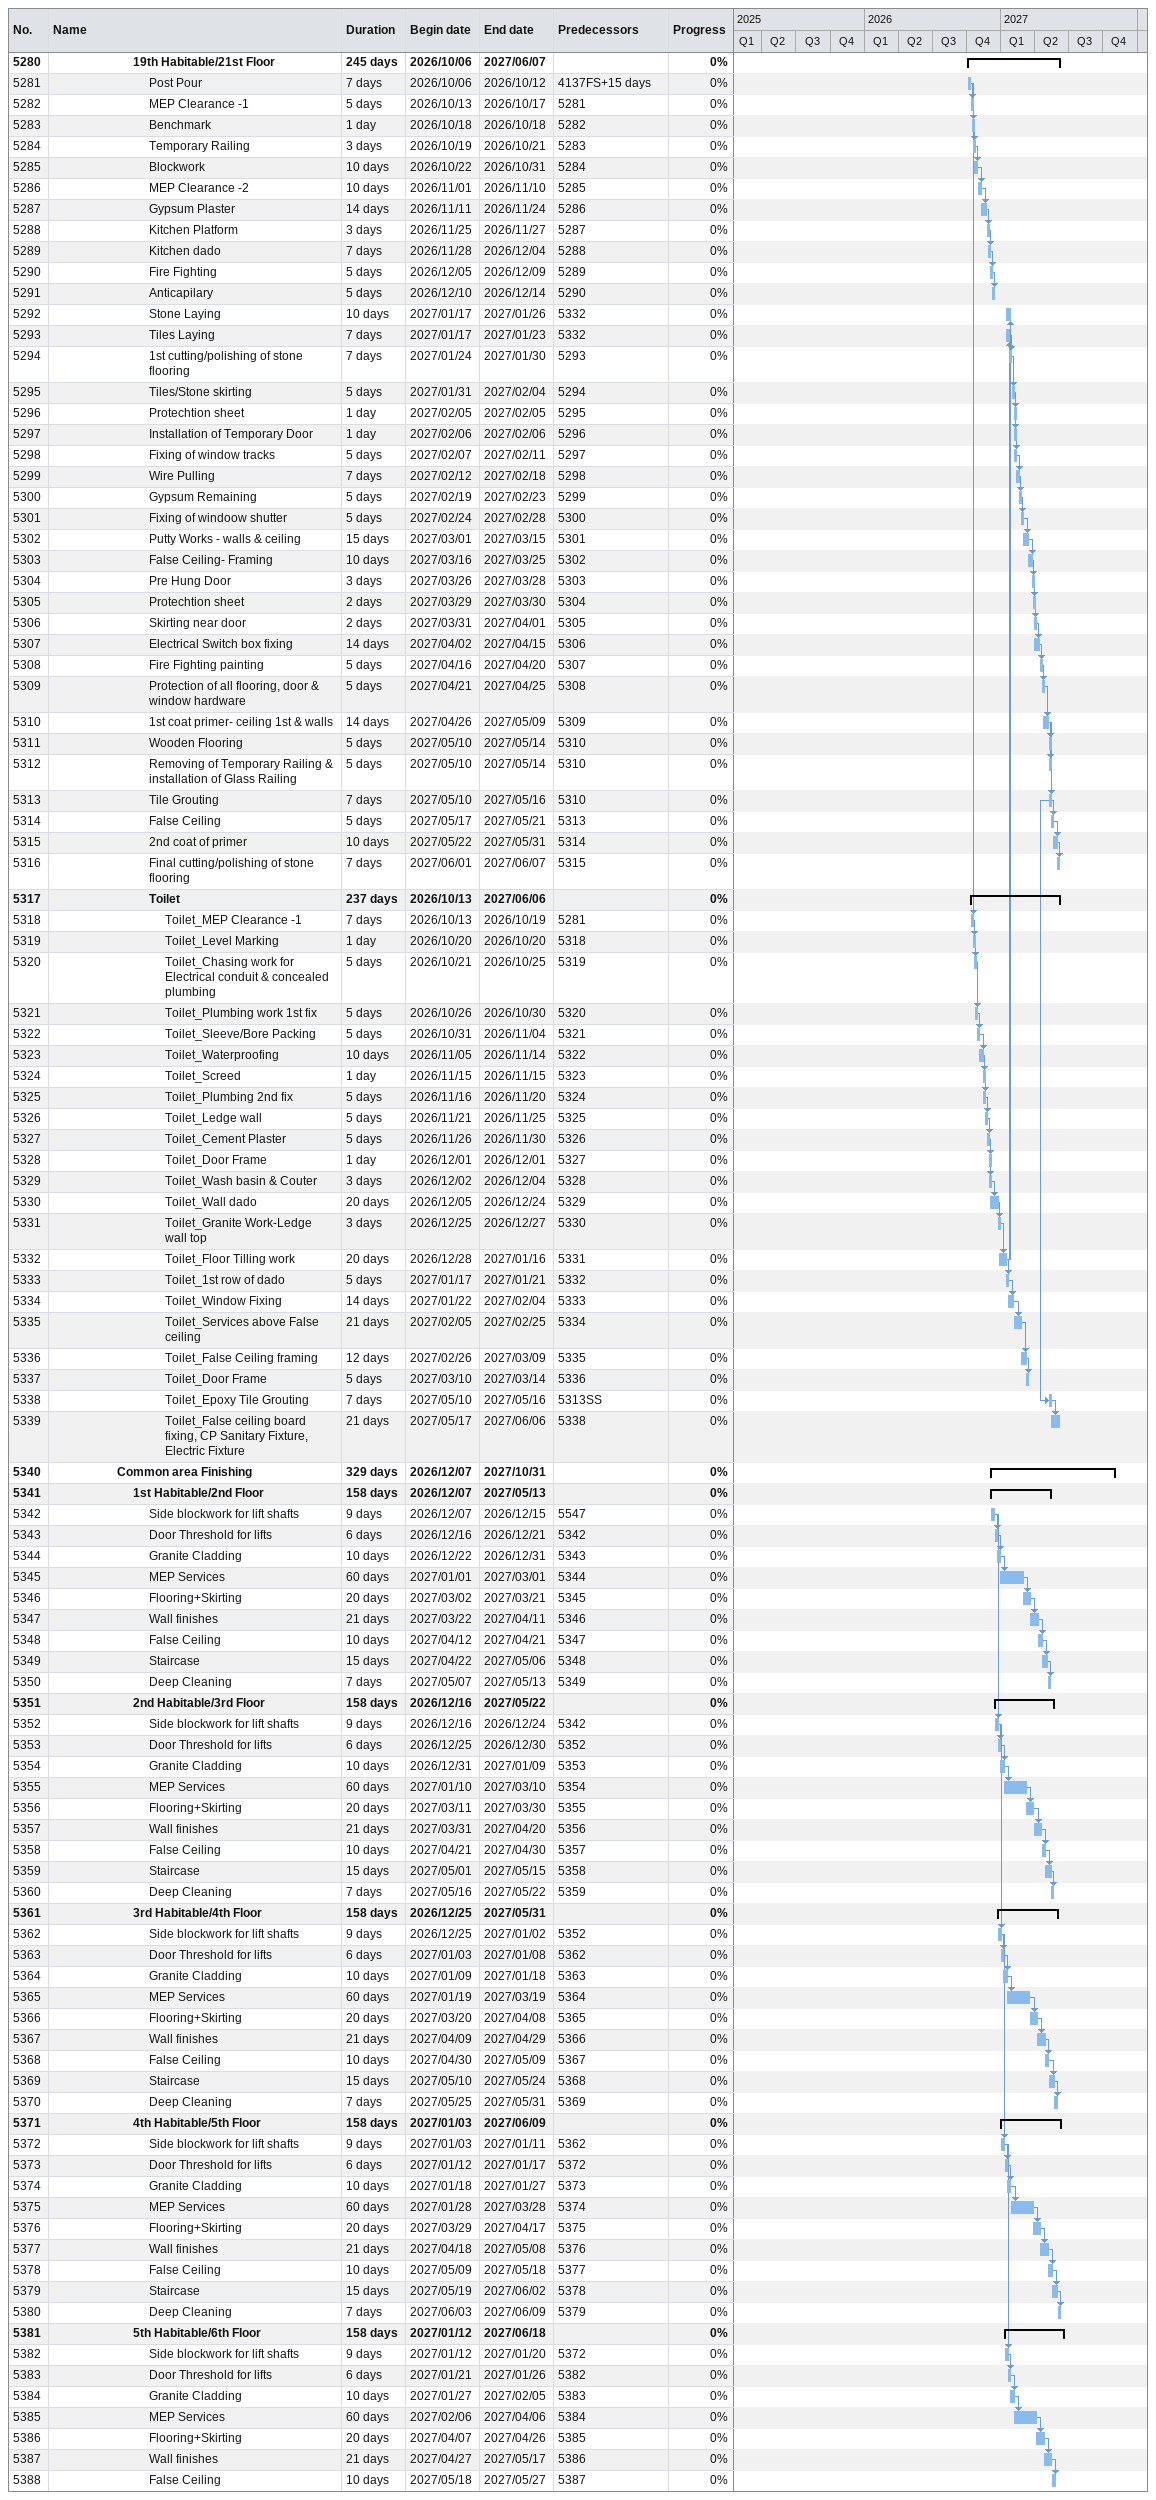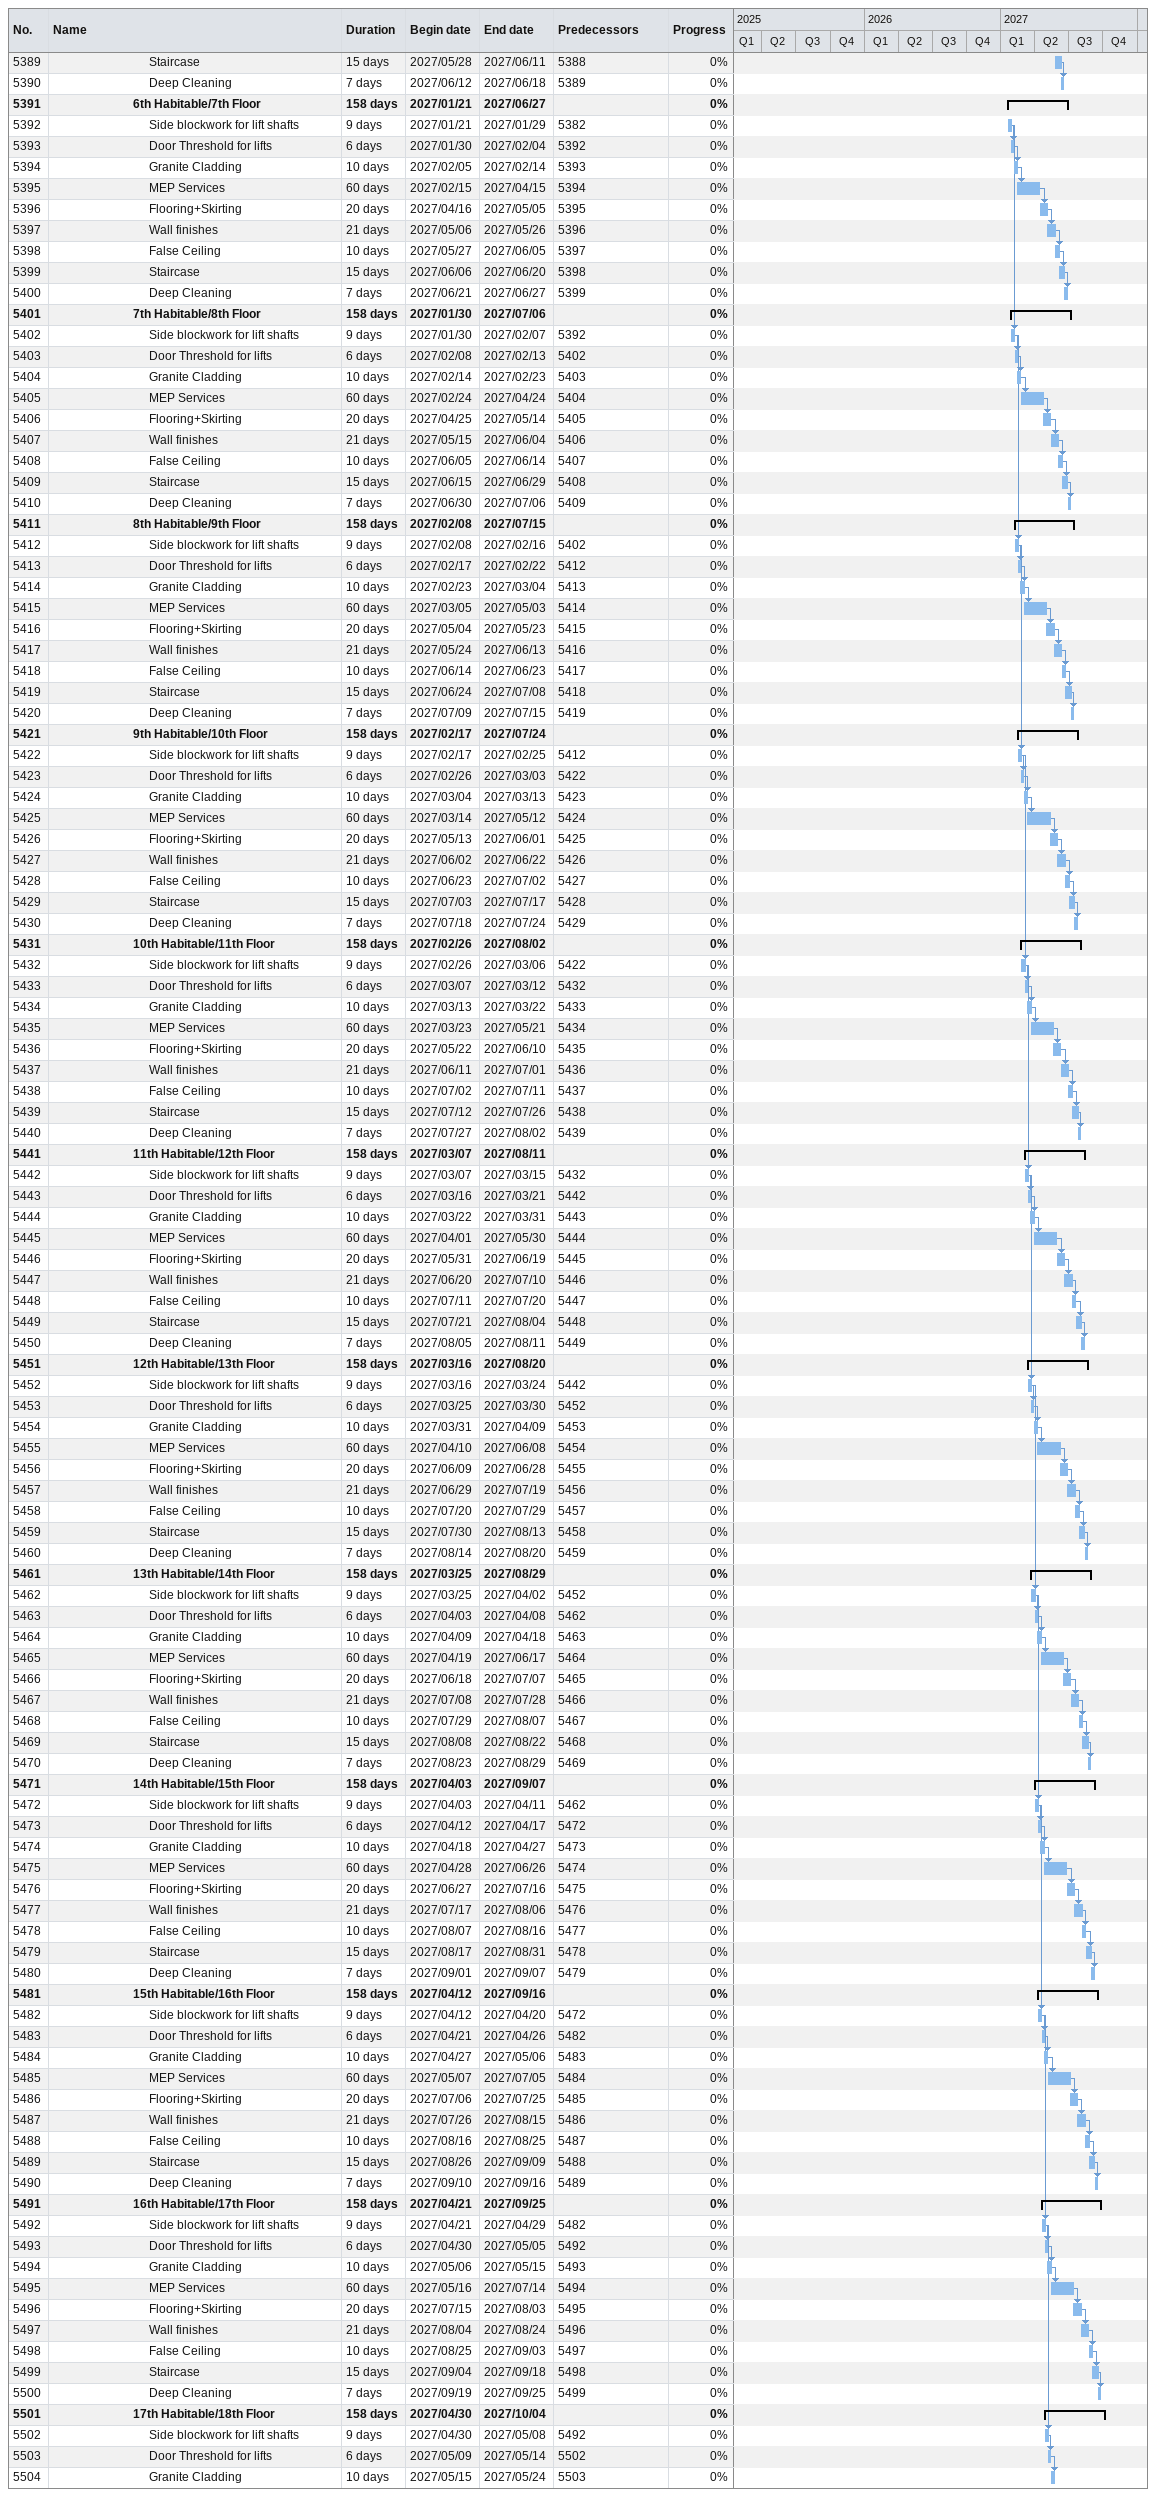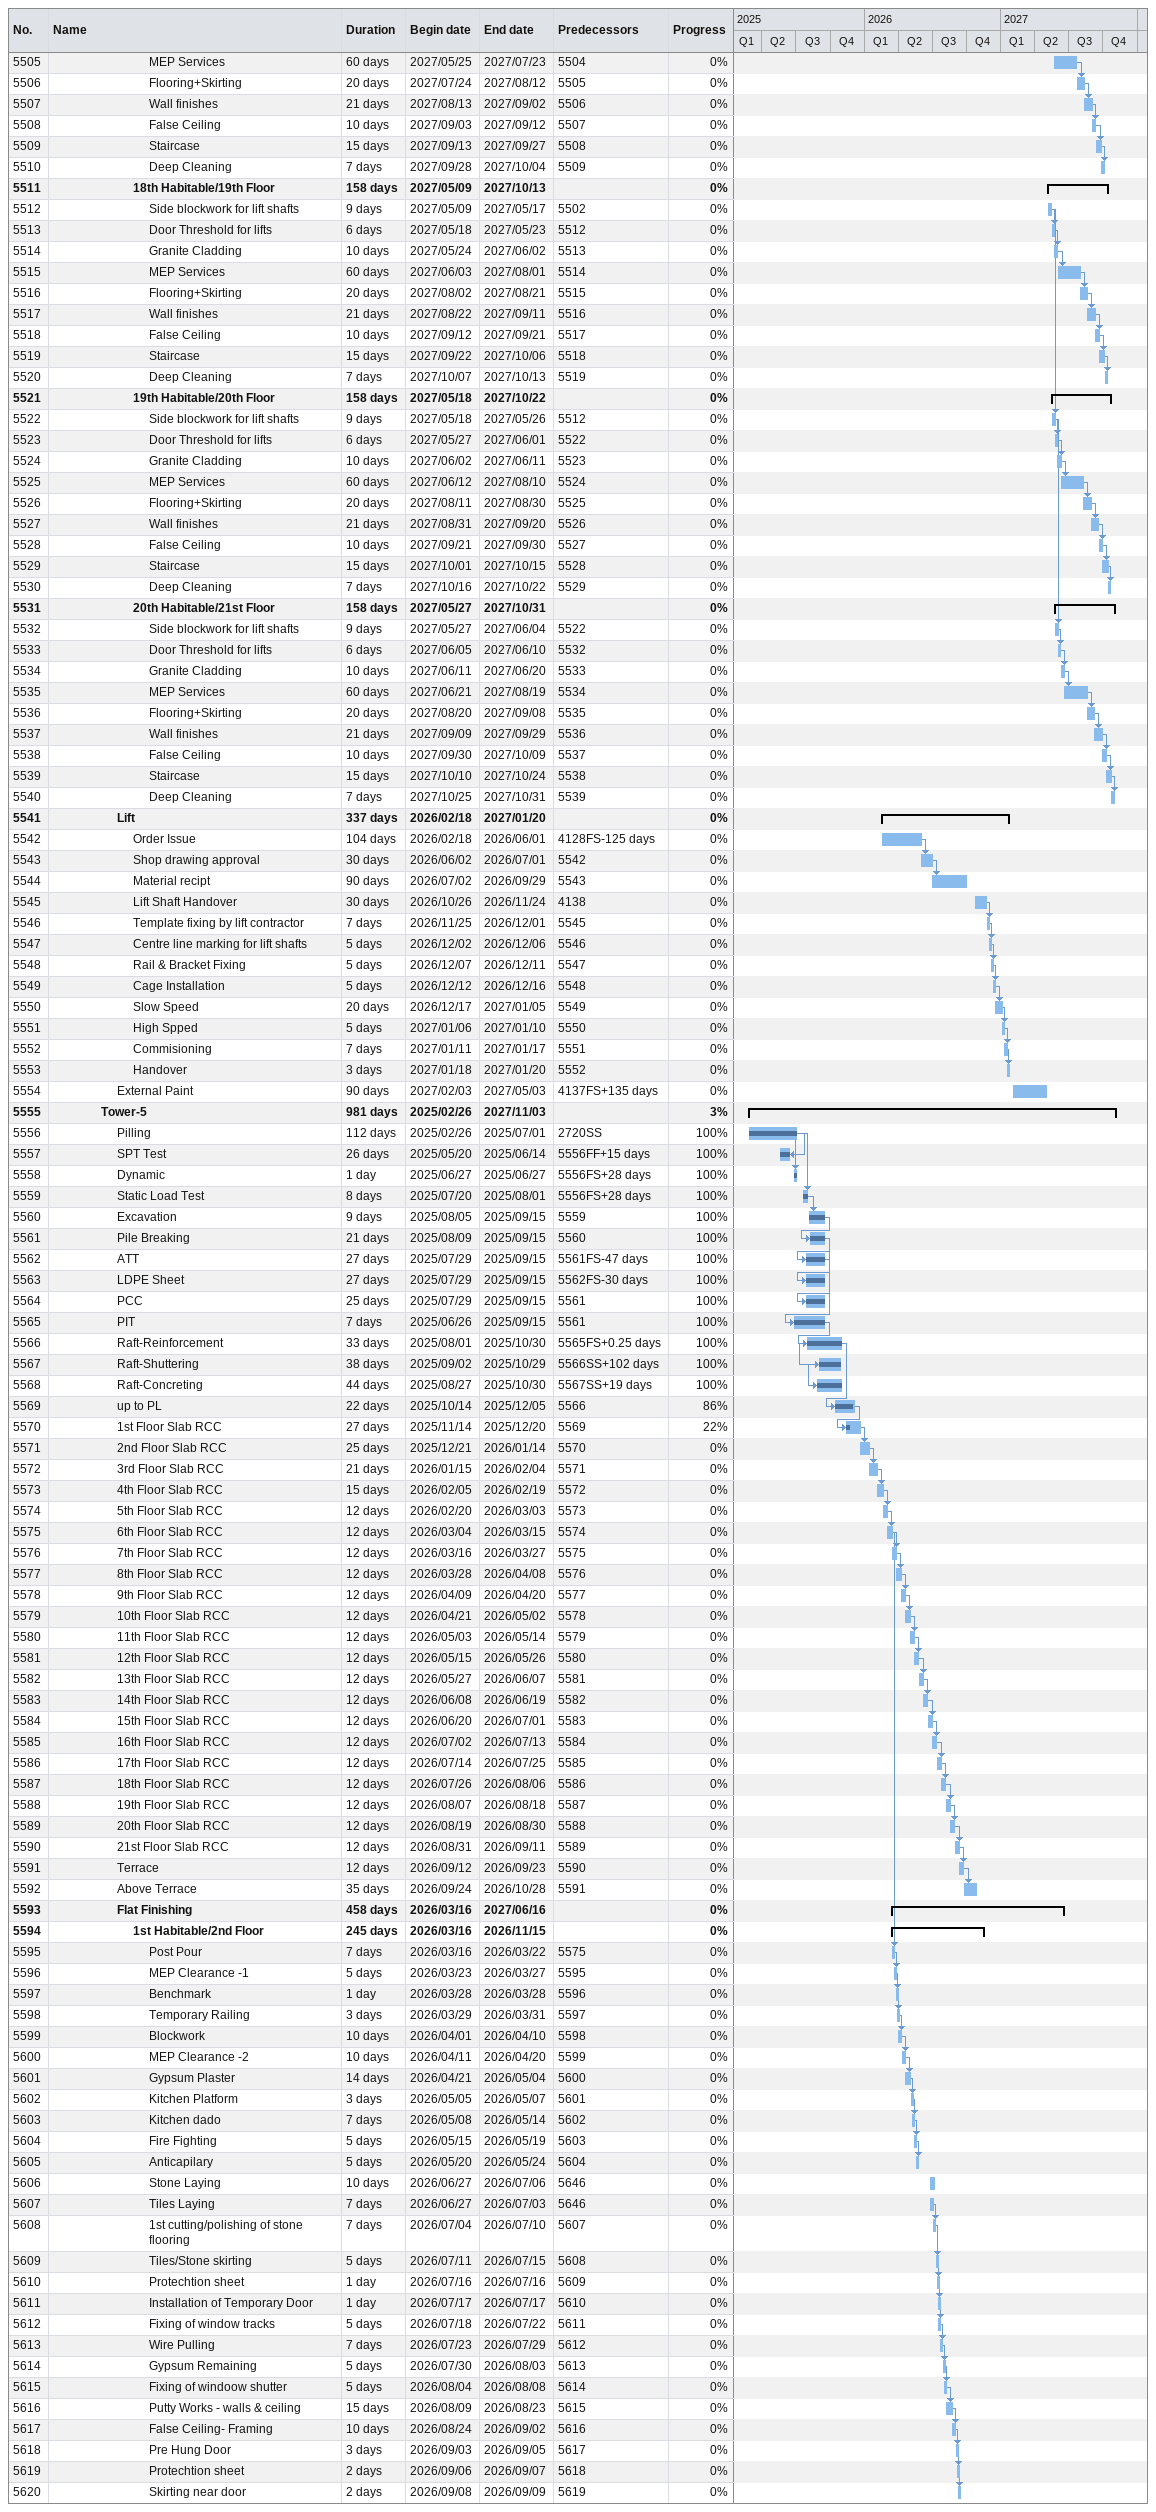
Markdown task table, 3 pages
| ID | Level | Task | Duration | Start | Finish | Predecessors | % complete |
|---|---|---|---|---|---|---|---|
| 5280 | 6 | **19th Habitable/21st Floor** | 245d | 2026-10-06 | 2027-06-07 |  | 0 |
| 5281 | 7 | Post Pour | 7d | 2026-10-06 | 2026-10-12 | 4137FS+15d | 0 |
| 5282 | 7 | MEP Clearance -1 | 5d | 2026-10-13 | 2026-10-17 | 5281 | 0 |
| 5283 | 7 | Benchmark | 1d | 2026-10-18 | 2026-10-18 | 5282 | 0 |
| 5284 | 7 | Temporary Railing | 3d | 2026-10-19 | 2026-10-21 | 5283 | 0 |
| 5285 | 7 | Blockwork | 10d | 2026-10-22 | 2026-10-31 | 5284 | 0 |
| 5286 | 7 | MEP Clearance -2 | 10d | 2026-11-01 | 2026-11-10 | 5285 | 0 |
| 5287 | 7 | Gypsum Plaster | 14d | 2026-11-11 | 2026-11-24 | 5286 | 0 |
| 5288 | 7 | Kitchen Platform | 3d | 2026-11-25 | 2026-11-27 | 5287 | 0 |
| 5289 | 7 | Kitchen dado | 7d | 2026-11-28 | 2026-12-04 | 5288 | 0 |
| 5290 | 7 | Fire Fighting | 5d | 2026-12-05 | 2026-12-09 | 5289 | 0 |
| 5291 | 7 | Anticapilary | 5d | 2026-12-10 | 2026-12-14 | 5290 | 0 |
| 5292 | 7 | Stone Laying | 10d | 2027-01-17 | 2027-01-26 | 5332 | 0 |
| 5293 | 7 | Tiles Laying | 7d | 2027-01-17 | 2027-01-23 | 5332 | 0 |
| 5294 | 7 | 1st cutting/polishing of stone flooring | 7d | 2027-01-24 | 2027-01-30 | 5293 | 0 |
| 5295 | 7 | Tiles/Stone skirting | 5d | 2027-01-31 | 2027-02-04 | 5294 | 0 |
| 5296 | 7 | Protechtion sheet | 1d | 2027-02-05 | 2027-02-05 | 5295 | 0 |
| 5297 | 7 | Installation of Temporary Door | 1d | 2027-02-06 | 2027-02-06 | 5296 | 0 |
| 5298 | 7 | Fixing of window tracks | 5d | 2027-02-07 | 2027-02-11 | 5297 | 0 |
| 5299 | 7 | Wire Pulling | 7d | 2027-02-12 | 2027-02-18 | 5298 | 0 |
| 5300 | 7 | Gypsum Remaining | 5d | 2027-02-19 | 2027-02-23 | 5299 | 0 |
| 5301 | 7 | Fixing of windoow shutter | 5d | 2027-02-24 | 2027-02-28 | 5300 | 0 |
| 5302 | 7 | Putty Works - walls & ceiling | 15d | 2027-03-01 | 2027-03-15 | 5301 | 0 |
| 5303 | 7 | False Ceiling- Framing | 10d | 2027-03-16 | 2027-03-25 | 5302 | 0 |
| 5304 | 7 | Pre Hung Door | 3d | 2027-03-26 | 2027-03-28 | 5303 | 0 |
| 5305 | 7 | Protechtion sheet | 2d | 2027-03-29 | 2027-03-30 | 5304 | 0 |
| 5306 | 7 | Skirting near door | 2d | 2027-03-31 | 2027-04-01 | 5305 | 0 |
| 5307 | 7 | Electrical Switch box fixing | 14d | 2027-04-02 | 2027-04-15 | 5306 | 0 |
| 5308 | 7 | Fire Fighting painting | 5d | 2027-04-16 | 2027-04-20 | 5307 | 0 |
| 5309 | 7 | Protection of all flooring, door & window hardware | 5d | 2027-04-21 | 2027-04-25 | 5308 | 0 |
| 5310 | 7 | 1st coat primer- ceiling 1st & walls | 14d | 2027-04-26 | 2027-05-09 | 5309 | 0 |
| 5311 | 7 | Wooden Flooring | 5d | 2027-05-10 | 2027-05-14 | 5310 | 0 |
| 5312 | 7 | Removing of Temporary Railing & installation of Glass Railing | 5d | 2027-05-10 | 2027-05-14 | 5310 | 0 |
| 5313 | 7 | Tile Grouting | 7d | 2027-05-10 | 2027-05-16 | 5310 | 0 |
| 5314 | 7 | False Ceiling | 5d | 2027-05-17 | 2027-05-21 | 5313 | 0 |
| 5315 | 7 | 2nd coat of primer | 10d | 2027-05-22 | 2027-05-31 | 5314 | 0 |
| 5316 | 7 | Final cutting/polishing of stone flooring | 7d | 2027-06-01 | 2027-06-07 | 5315 | 0 |
| 5317 | 7 | **Toilet** | 237d | 2026-10-13 | 2027-06-06 |  | 0 |
| 5318 | 8 | Toilet_MEP Clearance -1 | 7d | 2026-10-13 | 2026-10-19 | 5281 | 0 |
| 5319 | 8 | Toilet_Level Marking | 1d | 2026-10-20 | 2026-10-20 | 5318 | 0 |
| 5320 | 8 | Toilet_Chasing work for Electrical conduit & concealed plumbing | 5d | 2026-10-21 | 2026-10-25 | 5319 | 0 |
| 5321 | 8 | Toilet_Plumbing work 1st fix | 5d | 2026-10-26 | 2026-10-30 | 5320 | 0 |
| 5322 | 8 | Toilet_Sleeve/Bore Packing | 5d | 2026-10-31 | 2026-11-04 | 5321 | 0 |
| 5323 | 8 | Toilet_Waterproofing | 10d | 2026-11-05 | 2026-11-14 | 5322 | 0 |
| 5324 | 8 | Toilet_Screed | 1d | 2026-11-15 | 2026-11-15 | 5323 | 0 |
| 5325 | 8 | Toilet_Plumbing 2nd fix | 5d | 2026-11-16 | 2026-11-20 | 5324 | 0 |
| 5326 | 8 | Toilet_Ledge wall | 5d | 2026-11-21 | 2026-11-25 | 5325 | 0 |
| 5327 | 8 | Toilet_Cement Plaster | 5d | 2026-11-26 | 2026-11-30 | 5326 | 0 |
| 5328 | 8 | Toilet_Door Frame | 1d | 2026-12-01 | 2026-12-01 | 5327 | 0 |
| 5329 | 8 | Toilet_Wash basin & Couter | 3d | 2026-12-02 | 2026-12-04 | 5328 | 0 |
| 5330 | 8 | Toilet_Wall dado | 20d | 2026-12-05 | 2026-12-24 | 5329 | 0 |
| 5331 | 8 | Toilet_Granite Work-Ledge wall top | 3d | 2026-12-25 | 2026-12-27 | 5330 | 0 |
| 5332 | 8 | Toilet_Floor Tilling work | 20d | 2026-12-28 | 2027-01-16 | 5331 | 0 |
| 5333 | 8 | Toilet_1st row of dado | 5d | 2027-01-17 | 2027-01-21 | 5332 | 0 |
| 5334 | 8 | Toilet_Window Fixing | 14d | 2027-01-22 | 2027-02-04 | 5333 | 0 |
| 5335 | 8 | Toilet_Services above False ceiling | 21d | 2027-02-05 | 2027-02-25 | 5334 | 0 |
| 5336 | 8 | Toilet_False Ceiling framing | 12d | 2027-02-26 | 2027-03-09 | 5335 | 0 |
| 5337 | 8 | Toilet_Door Frame | 5d | 2027-03-10 | 2027-03-14 | 5336 | 0 |
| 5338 | 8 | Toilet_Epoxy Tile Grouting | 7d | 2027-05-10 | 2027-05-16 | 5313SS | 0 |
| 5339 | 8 | Toilet_False ceiling board fixing, CP Sanitary Fixture, Electric Fixture | 21d | 2027-05-17 | 2027-06-06 | 5338 | 0 |
| 5340 | 5 | **Common area Finishing** | 329d | 2026-12-07 | 2027-10-31 |  | 0 |
| 5341 | 6 | **1st Habitable/2nd Floor** | 158d | 2026-12-07 | 2027-05-13 |  | 0 |
| 5342 | 7 | Side blockwork for lift shafts | 9d | 2026-12-07 | 2026-12-15 | 5547 | 0 |
| 5343 | 7 | Door Threshold for lifts | 6d | 2026-12-16 | 2026-12-21 | 5342 | 0 |
| 5344 | 7 | Granite Cladding | 10d | 2026-12-22 | 2026-12-31 | 5343 | 0 |
| 5345 | 7 | MEP Services | 60d | 2027-01-01 | 2027-03-01 | 5344 | 0 |
| 5346 | 7 | Flooring+Skirting | 20d | 2027-03-02 | 2027-03-21 | 5345 | 0 |
| 5347 | 7 | Wall finishes | 21d | 2027-03-22 | 2027-04-11 | 5346 | 0 |
| 5348 | 7 | False Ceiling | 10d | 2027-04-12 | 2027-04-21 | 5347 | 0 |
| 5349 | 7 | Staircase | 15d | 2027-04-22 | 2027-05-06 | 5348 | 0 |
| 5350 | 7 | Deep Cleaning | 7d | 2027-05-07 | 2027-05-13 | 5349 | 0 |
| 5351 | 6 | **2nd Habitable/3rd Floor** | 158d | 2026-12-16 | 2027-05-22 |  | 0 |
| 5352 | 7 | Side blockwork for lift shafts | 9d | 2026-12-16 | 2026-12-24 | 5342 | 0 |
| 5353 | 7 | Door Threshold for lifts | 6d | 2026-12-25 | 2026-12-30 | 5352 | 0 |
| 5354 | 7 | Granite Cladding | 10d | 2026-12-31 | 2027-01-09 | 5353 | 0 |
| 5355 | 7 | MEP Services | 60d | 2027-01-10 | 2027-03-10 | 5354 | 0 |
| 5356 | 7 | Flooring+Skirting | 20d | 2027-03-11 | 2027-03-30 | 5355 | 0 |
| 5357 | 7 | Wall finishes | 21d | 2027-03-31 | 2027-04-20 | 5356 | 0 |
| 5358 | 7 | False Ceiling | 10d | 2027-04-21 | 2027-04-30 | 5357 | 0 |
| 5359 | 7 | Staircase | 15d | 2027-05-01 | 2027-05-15 | 5358 | 0 |
| 5360 | 7 | Deep Cleaning | 7d | 2027-05-16 | 2027-05-22 | 5359 | 0 |
| 5361 | 6 | **3rd Habitable/4th Floor** | 158d | 2026-12-25 | 2027-05-31 |  | 0 |
| 5362 | 7 | Side blockwork for lift shafts | 9d | 2026-12-25 | 2027-01-02 | 5352 | 0 |
| 5363 | 7 | Door Threshold for lifts | 6d | 2027-01-03 | 2027-01-08 | 5362 | 0 |
| 5364 | 7 | Granite Cladding | 10d | 2027-01-09 | 2027-01-18 | 5363 | 0 |
| 5365 | 7 | MEP Services | 60d | 2027-01-19 | 2027-03-19 | 5364 | 0 |
| 5366 | 7 | Flooring+Skirting | 20d | 2027-03-20 | 2027-04-08 | 5365 | 0 |
| 5367 | 7 | Wall finishes | 21d | 2027-04-09 | 2027-04-29 | 5366 | 0 |
| 5368 | 7 | False Ceiling | 10d | 2027-04-30 | 2027-05-09 | 5367 | 0 |
| 5369 | 7 | Staircase | 15d | 2027-05-10 | 2027-05-24 | 5368 | 0 |
| 5370 | 7 | Deep Cleaning | 7d | 2027-05-25 | 2027-05-31 | 5369 | 0 |
| 5371 | 6 | **4th Habitable/5th Floor** | 158d | 2027-01-03 | 2027-06-09 |  | 0 |
| 5372 | 7 | Side blockwork for lift shafts | 9d | 2027-01-03 | 2027-01-11 | 5362 | 0 |
| 5373 | 7 | Door Threshold for lifts | 6d | 2027-01-12 | 2027-01-17 | 5372 | 0 |
| 5374 | 7 | Granite Cladding | 10d | 2027-01-18 | 2027-01-27 | 5373 | 0 |
| 5375 | 7 | MEP Services | 60d | 2027-01-28 | 2027-03-28 | 5374 | 0 |
| 5376 | 7 | Flooring+Skirting | 20d | 2027-03-29 | 2027-04-17 | 5375 | 0 |
| 5377 | 7 | Wall finishes | 21d | 2027-04-18 | 2027-05-08 | 5376 | 0 |
| 5378 | 7 | False Ceiling | 10d | 2027-05-09 | 2027-05-18 | 5377 | 0 |
| 5379 | 7 | Staircase | 15d | 2027-05-19 | 2027-06-02 | 5378 | 0 |
| 5380 | 7 | Deep Cleaning | 7d | 2027-06-03 | 2027-06-09 | 5379 | 0 |
| 5381 | 6 | **5th Habitable/6th Floor** | 158d | 2027-01-12 | 2027-06-18 |  | 0 |
| 5382 | 7 | Side blockwork for lift shafts | 9d | 2027-01-12 | 2027-01-20 | 5372 | 0 |
| 5383 | 7 | Door Threshold for lifts | 6d | 2027-01-21 | 2027-01-26 | 5382 | 0 |
| 5384 | 7 | Granite Cladding | 10d | 2027-01-27 | 2027-02-05 | 5383 | 0 |
| 5385 | 7 | MEP Services | 60d | 2027-02-06 | 2027-04-06 | 5384 | 0 |
| 5386 | 7 | Flooring+Skirting | 20d | 2027-04-07 | 2027-04-26 | 5385 | 0 |
| 5387 | 7 | Wall finishes | 21d | 2027-04-27 | 2027-05-17 | 5386 | 0 |
| 5388 | 7 | False Ceiling | 10d | 2027-05-18 | 2027-05-27 | 5387 | 0 |
| 5389 | 7 | Staircase | 15d | 2027-05-28 | 2027-06-11 | 5388 | 0 |
| 5390 | 7 | Deep Cleaning | 7d | 2027-06-12 | 2027-06-18 | 5389 | 0 |
| 5391 | 6 | **6th Habitable/7th Floor** | 158d | 2027-01-21 | 2027-06-27 |  | 0 |
| 5392 | 7 | Side blockwork for lift shafts | 9d | 2027-01-21 | 2027-01-29 | 5382 | 0 |
| 5393 | 7 | Door Threshold for lifts | 6d | 2027-01-30 | 2027-02-04 | 5392 | 0 |
| 5394 | 7 | Granite Cladding | 10d | 2027-02-05 | 2027-02-14 | 5393 | 0 |
| 5395 | 7 | MEP Services | 60d | 2027-02-15 | 2027-04-15 | 5394 | 0 |
| 5396 | 7 | Flooring+Skirting | 20d | 2027-04-16 | 2027-05-05 | 5395 | 0 |
| 5397 | 7 | Wall finishes | 21d | 2027-05-06 | 2027-05-26 | 5396 | 0 |
| 5398 | 7 | False Ceiling | 10d | 2027-05-27 | 2027-06-05 | 5397 | 0 |
| 5399 | 7 | Staircase | 15d | 2027-06-06 | 2027-06-20 | 5398 | 0 |
| 5400 | 7 | Deep Cleaning | 7d | 2027-06-21 | 2027-06-27 | 5399 | 0 |
| 5401 | 6 | **7th Habitable/8th Floor** | 158d | 2027-01-30 | 2027-07-06 |  | 0 |
| 5402 | 7 | Side blockwork for lift shafts | 9d | 2027-01-30 | 2027-02-07 | 5392 | 0 |
| 5403 | 7 | Door Threshold for lifts | 6d | 2027-02-08 | 2027-02-13 | 5402 | 0 |
| 5404 | 7 | Granite Cladding | 10d | 2027-02-14 | 2027-02-23 | 5403 | 0 |
| 5405 | 7 | MEP Services | 60d | 2027-02-24 | 2027-04-24 | 5404 | 0 |
| 5406 | 7 | Flooring+Skirting | 20d | 2027-04-25 | 2027-05-14 | 5405 | 0 |
| 5407 | 7 | Wall finishes | 21d | 2027-05-15 | 2027-06-04 | 5406 | 0 |
| 5408 | 7 | False Ceiling | 10d | 2027-06-05 | 2027-06-14 | 5407 | 0 |
| 5409 | 7 | Staircase | 15d | 2027-06-15 | 2027-06-29 | 5408 | 0 |
| 5410 | 7 | Deep Cleaning | 7d | 2027-06-30 | 2027-07-06 | 5409 | 0 |
| 5411 | 6 | **8th Habitable/9th Floor** | 158d | 2027-02-08 | 2027-07-15 |  | 0 |
| 5412 | 7 | Side blockwork for lift shafts | 9d | 2027-02-08 | 2027-02-16 | 5402 | 0 |
| 5413 | 7 | Door Threshold for lifts | 6d | 2027-02-17 | 2027-02-22 | 5412 | 0 |
| 5414 | 7 | Granite Cladding | 10d | 2027-02-23 | 2027-03-04 | 5413 | 0 |
| 5415 | 7 | MEP Services | 60d | 2027-03-05 | 2027-05-03 | 5414 | 0 |
| 5416 | 7 | Flooring+Skirting | 20d | 2027-05-04 | 2027-05-23 | 5415 | 0 |
| 5417 | 7 | Wall finishes | 21d | 2027-05-24 | 2027-06-13 | 5416 | 0 |
| 5418 | 7 | False Ceiling | 10d | 2027-06-14 | 2027-06-23 | 5417 | 0 |
| 5419 | 7 | Staircase | 15d | 2027-06-24 | 2027-07-08 | 5418 | 0 |
| 5420 | 7 | Deep Cleaning | 7d | 2027-07-09 | 2027-07-15 | 5419 | 0 |
| 5421 | 6 | **9th Habitable/10th Floor** | 158d | 2027-02-17 | 2027-07-24 |  | 0 |
| 5422 | 7 | Side blockwork for lift shafts | 9d | 2027-02-17 | 2027-02-25 | 5412 | 0 |
| 5423 | 7 | Door Threshold for lifts | 6d | 2027-02-26 | 2027-03-03 | 5422 | 0 |
| 5424 | 7 | Granite Cladding | 10d | 2027-03-04 | 2027-03-13 | 5423 | 0 |
| 5425 | 7 | MEP Services | 60d | 2027-03-14 | 2027-05-12 | 5424 | 0 |
| 5426 | 7 | Flooring+Skirting | 20d | 2027-05-13 | 2027-06-01 | 5425 | 0 |
| 5427 | 7 | Wall finishes | 21d | 2027-06-02 | 2027-06-22 | 5426 | 0 |
| 5428 | 7 | False Ceiling | 10d | 2027-06-23 | 2027-07-02 | 5427 | 0 |
| 5429 | 7 | Staircase | 15d | 2027-07-03 | 2027-07-17 | 5428 | 0 |
| 5430 | 7 | Deep Cleaning | 7d | 2027-07-18 | 2027-07-24 | 5429 | 0 |
| 5431 | 6 | **10th Habitable/11th Floor** | 158d | 2027-02-26 | 2027-08-02 |  | 0 |
| 5432 | 7 | Side blockwork for lift shafts | 9d | 2027-02-26 | 2027-03-06 | 5422 | 0 |
| 5433 | 7 | Door Threshold for lifts | 6d | 2027-03-07 | 2027-03-12 | 5432 | 0 |
| 5434 | 7 | Granite Cladding | 10d | 2027-03-13 | 2027-03-22 | 5433 | 0 |
| 5435 | 7 | MEP Services | 60d | 2027-03-23 | 2027-05-21 | 5434 | 0 |
| 5436 | 7 | Flooring+Skirting | 20d | 2027-05-22 | 2027-06-10 | 5435 | 0 |
| 5437 | 7 | Wall finishes | 21d | 2027-06-11 | 2027-07-01 | 5436 | 0 |
| 5438 | 7 | False Ceiling | 10d | 2027-07-02 | 2027-07-11 | 5437 | 0 |
| 5439 | 7 | Staircase | 15d | 2027-07-12 | 2027-07-26 | 5438 | 0 |
| 5440 | 7 | Deep Cleaning | 7d | 2027-07-27 | 2027-08-02 | 5439 | 0 |
| 5441 | 6 | **11th Habitable/12th Floor** | 158d | 2027-03-07 | 2027-08-11 |  | 0 |
| 5442 | 7 | Side blockwork for lift shafts | 9d | 2027-03-07 | 2027-03-15 | 5432 | 0 |
| 5443 | 7 | Door Threshold for lifts | 6d | 2027-03-16 | 2027-03-21 | 5442 | 0 |
| 5444 | 7 | Granite Cladding | 10d | 2027-03-22 | 2027-03-31 | 5443 | 0 |
| 5445 | 7 | MEP Services | 60d | 2027-04-01 | 2027-05-30 | 5444 | 0 |
| 5446 | 7 | Flooring+Skirting | 20d | 2027-05-31 | 2027-06-19 | 5445 | 0 |
| 5447 | 7 | Wall finishes | 21d | 2027-06-20 | 2027-07-10 | 5446 | 0 |
| 5448 | 7 | False Ceiling | 10d | 2027-07-11 | 2027-07-20 | 5447 | 0 |
| 5449 | 7 | Staircase | 15d | 2027-07-21 | 2027-08-04 | 5448 | 0 |
| 5450 | 7 | Deep Cleaning | 7d | 2027-08-05 | 2027-08-11 | 5449 | 0 |
| 5451 | 6 | **12th Habitable/13th Floor** | 158d | 2027-03-16 | 2027-08-20 |  | 0 |
| 5452 | 7 | Side blockwork for lift shafts | 9d | 2027-03-16 | 2027-03-24 | 5442 | 0 |
| 5453 | 7 | Door Threshold for lifts | 6d | 2027-03-25 | 2027-03-30 | 5452 | 0 |
| 5454 | 7 | Granite Cladding | 10d | 2027-03-31 | 2027-04-09 | 5453 | 0 |
| 5455 | 7 | MEP Services | 60d | 2027-04-10 | 2027-06-08 | 5454 | 0 |
| 5456 | 7 | Flooring+Skirting | 20d | 2027-06-09 | 2027-06-28 | 5455 | 0 |
| 5457 | 7 | Wall finishes | 21d | 2027-06-29 | 2027-07-19 | 5456 | 0 |
| 5458 | 7 | False Ceiling | 10d | 2027-07-20 | 2027-07-29 | 5457 | 0 |
| 5459 | 7 | Staircase | 15d | 2027-07-30 | 2027-08-13 | 5458 | 0 |
| 5460 | 7 | Deep Cleaning | 7d | 2027-08-14 | 2027-08-20 | 5459 | 0 |
| 5461 | 6 | **13th Habitable/14th Floor** | 158d | 2027-03-25 | 2027-08-29 |  | 0 |
| 5462 | 7 | Side blockwork for lift shafts | 9d | 2027-03-25 | 2027-04-02 | 5452 | 0 |
| 5463 | 7 | Door Threshold for lifts | 6d | 2027-04-03 | 2027-04-08 | 5462 | 0 |
| 5464 | 7 | Granite Cladding | 10d | 2027-04-09 | 2027-04-18 | 5463 | 0 |
| 5465 | 7 | MEP Services | 60d | 2027-04-19 | 2027-06-17 | 5464 | 0 |
| 5466 | 7 | Flooring+Skirting | 20d | 2027-06-18 | 2027-07-07 | 5465 | 0 |
| 5467 | 7 | Wall finishes | 21d | 2027-07-08 | 2027-07-28 | 5466 | 0 |
| 5468 | 7 | False Ceiling | 10d | 2027-07-29 | 2027-08-07 | 5467 | 0 |
| 5469 | 7 | Staircase | 15d | 2027-08-08 | 2027-08-22 | 5468 | 0 |
| 5470 | 7 | Deep Cleaning | 7d | 2027-08-23 | 2027-08-29 | 5469 | 0 |
| 5471 | 6 | **14th Habitable/15th Floor** | 158d | 2027-04-03 | 2027-09-07 |  | 0 |
| 5472 | 7 | Side blockwork for lift shafts | 9d | 2027-04-03 | 2027-04-11 | 5462 | 0 |
| 5473 | 7 | Door Threshold for lifts | 6d | 2027-04-12 | 2027-04-17 | 5472 | 0 |
| 5474 | 7 | Granite Cladding | 10d | 2027-04-18 | 2027-04-27 | 5473 | 0 |
| 5475 | 7 | MEP Services | 60d | 2027-04-28 | 2027-06-26 | 5474 | 0 |
| 5476 | 7 | Flooring+Skirting | 20d | 2027-06-27 | 2027-07-16 | 5475 | 0 |
| 5477 | 7 | Wall finishes | 21d | 2027-07-17 | 2027-08-06 | 5476 | 0 |
| 5478 | 7 | False Ceiling | 10d | 2027-08-07 | 2027-08-16 | 5477 | 0 |
| 5479 | 7 | Staircase | 15d | 2027-08-17 | 2027-08-31 | 5478 | 0 |
| 5480 | 7 | Deep Cleaning | 7d | 2027-09-01 | 2027-09-07 | 5479 | 0 |
| 5481 | 6 | **15th Habitable/16th Floor** | 158d | 2027-04-12 | 2027-09-16 |  | 0 |
| 5482 | 7 | Side blockwork for lift shafts | 9d | 2027-04-12 | 2027-04-20 | 5472 | 0 |
| 5483 | 7 | Door Threshold for lifts | 6d | 2027-04-21 | 2027-04-26 | 5482 | 0 |
| 5484 | 7 | Granite Cladding | 10d | 2027-04-27 | 2027-05-06 | 5483 | 0 |
| 5485 | 7 | MEP Services | 60d | 2027-05-07 | 2027-07-05 | 5484 | 0 |
| 5486 | 7 | Flooring+Skirting | 20d | 2027-07-06 | 2027-07-25 | 5485 | 0 |
| 5487 | 7 | Wall finishes | 21d | 2027-07-26 | 2027-08-15 | 5486 | 0 |
| 5488 | 7 | False Ceiling | 10d | 2027-08-16 | 2027-08-25 | 5487 | 0 |
| 5489 | 7 | Staircase | 15d | 2027-08-26 | 2027-09-09 | 5488 | 0 |
| 5490 | 7 | Deep Cleaning | 7d | 2027-09-10 | 2027-09-16 | 5489 | 0 |
| 5491 | 6 | **16th Habitable/17th Floor** | 158d | 2027-04-21 | 2027-09-25 |  | 0 |
| 5492 | 7 | Side blockwork for lift shafts | 9d | 2027-04-21 | 2027-04-29 | 5482 | 0 |
| 5493 | 7 | Door Threshold for lifts | 6d | 2027-04-30 | 2027-05-05 | 5492 | 0 |
| 5494 | 7 | Granite Cladding | 10d | 2027-05-06 | 2027-05-15 | 5493 | 0 |
| 5495 | 7 | MEP Services | 60d | 2027-05-16 | 2027-07-14 | 5494 | 0 |
| 5496 | 7 | Flooring+Skirting | 20d | 2027-07-15 | 2027-08-03 | 5495 | 0 |
| 5497 | 7 | Wall finishes | 21d | 2027-08-04 | 2027-08-24 | 5496 | 0 |
| 5498 | 7 | False Ceiling | 10d | 2027-08-25 | 2027-09-03 | 5497 | 0 |
| 5499 | 7 | Staircase | 15d | 2027-09-04 | 2027-09-18 | 5498 | 0 |
| 5500 | 7 | Deep Cleaning | 7d | 2027-09-19 | 2027-09-25 | 5499 | 0 |
| 5501 | 6 | **17th Habitable/18th Floor** | 158d | 2027-04-30 | 2027-10-04 |  | 0 |
| 5502 | 7 | Side blockwork for lift shafts | 9d | 2027-04-30 | 2027-05-08 | 5492 | 0 |
| 5503 | 7 | Door Threshold for lifts | 6d | 2027-05-09 | 2027-05-14 | 5502 | 0 |
| 5504 | 7 | Granite Cladding | 10d | 2027-05-15 | 2027-05-24 | 5503 | 0 |
| 5505 | 7 | MEP Services | 60d | 2027-05-25 | 2027-07-23 | 5504 | 0 |
| 5506 | 7 | Flooring+Skirting | 20d | 2027-07-24 | 2027-08-12 | 5505 | 0 |
| 5507 | 7 | Wall finishes | 21d | 2027-08-13 | 2027-09-02 | 5506 | 0 |
| 5508 | 7 | False Ceiling | 10d | 2027-09-03 | 2027-09-12 | 5507 | 0 |
| 5509 | 7 | Staircase | 15d | 2027-09-13 | 2027-09-27 | 5508 | 0 |
| 5510 | 7 | Deep Cleaning | 7d | 2027-09-28 | 2027-10-04 | 5509 | 0 |
| 5511 | 6 | **18th Habitable/19th Floor** | 158d | 2027-05-09 | 2027-10-13 |  | 0 |
| 5512 | 7 | Side blockwork for lift shafts | 9d | 2027-05-09 | 2027-05-17 | 5502 | 0 |
| 5513 | 7 | Door Threshold for lifts | 6d | 2027-05-18 | 2027-05-23 | 5512 | 0 |
| 5514 | 7 | Granite Cladding | 10d | 2027-05-24 | 2027-06-02 | 5513 | 0 |
| 5515 | 7 | MEP Services | 60d | 2027-06-03 | 2027-08-01 | 5514 | 0 |
| 5516 | 7 | Flooring+Skirting | 20d | 2027-08-02 | 2027-08-21 | 5515 | 0 |
| 5517 | 7 | Wall finishes | 21d | 2027-08-22 | 2027-09-11 | 5516 | 0 |
| 5518 | 7 | False Ceiling | 10d | 2027-09-12 | 2027-09-21 | 5517 | 0 |
| 5519 | 7 | Staircase | 15d | 2027-09-22 | 2027-10-06 | 5518 | 0 |
| 5520 | 7 | Deep Cleaning | 7d | 2027-10-07 | 2027-10-13 | 5519 | 0 |
| 5521 | 6 | **19th Habitable/20th Floor** | 158d | 2027-05-18 | 2027-10-22 |  | 0 |
| 5522 | 7 | Side blockwork for lift shafts | 9d | 2027-05-18 | 2027-05-26 | 5512 | 0 |
| 5523 | 7 | Door Threshold for lifts | 6d | 2027-05-27 | 2027-06-01 | 5522 | 0 |
| 5524 | 7 | Granite Cladding | 10d | 2027-06-02 | 2027-06-11 | 5523 | 0 |
| 5525 | 7 | MEP Services | 60d | 2027-06-12 | 2027-08-10 | 5524 | 0 |
| 5526 | 7 | Flooring+Skirting | 20d | 2027-08-11 | 2027-08-30 | 5525 | 0 |
| 5527 | 7 | Wall finishes | 21d | 2027-08-31 | 2027-09-20 | 5526 | 0 |
| 5528 | 7 | False Ceiling | 10d | 2027-09-21 | 2027-09-30 | 5527 | 0 |
| 5529 | 7 | Staircase | 15d | 2027-10-01 | 2027-10-15 | 5528 | 0 |
| 5530 | 7 | Deep Cleaning | 7d | 2027-10-16 | 2027-10-22 | 5529 | 0 |
| 5531 | 6 | **20th Habitable/21st Floor** | 158d | 2027-05-27 | 2027-10-31 |  | 0 |
| 5532 | 7 | Side blockwork for lift shafts | 9d | 2027-05-27 | 2027-06-04 | 5522 | 0 |
| 5533 | 7 | Door Threshold for lifts | 6d | 2027-06-05 | 2027-06-10 | 5532 | 0 |
| 5534 | 7 | Granite Cladding | 10d | 2027-06-11 | 2027-06-20 | 5533 | 0 |
| 5535 | 7 | MEP Services | 60d | 2027-06-21 | 2027-08-19 | 5534 | 0 |
| 5536 | 7 | Flooring+Skirting | 20d | 2027-08-20 | 2027-09-08 | 5535 | 0 |
| 5537 | 7 | Wall finishes | 21d | 2027-09-09 | 2027-09-29 | 5536 | 0 |
| 5538 | 7 | False Ceiling | 10d | 2027-09-30 | 2027-10-09 | 5537 | 0 |
| 5539 | 7 | Staircase | 15d | 2027-10-10 | 2027-10-24 | 5538 | 0 |
| 5540 | 7 | Deep Cleaning | 7d | 2027-10-25 | 2027-10-31 | 5539 | 0 |
| 5541 | 5 | **Lift** | 337d | 2026-02-18 | 2027-01-20 |  | 0 |
| 5542 | 6 | Order Issue | 104d | 2026-02-18 | 2026-06-01 | 4128FS-125d | 0 |
| 5543 | 6 | Shop drawing approval | 30d | 2026-06-02 | 2026-07-01 | 5542 | 0 |
| 5544 | 6 | Material recipt | 90d | 2026-07-02 | 2026-09-29 | 5543 | 0 |
| 5545 | 6 | Lift Shaft Handover | 30d | 2026-10-26 | 2026-11-24 | 4138 | 0 |
| 5546 | 6 | Template fixing by lift contractor | 7d | 2026-11-25 | 2026-12-01 | 5545 | 0 |
| 5547 | 6 | Centre line marking for lift shafts | 5d | 2026-12-02 | 2026-12-06 | 5546 | 0 |
| 5548 | 6 | Rail & Bracket Fixing | 5d | 2026-12-07 | 2026-12-11 | 5547 | 0 |
| 5549 | 6 | Cage Installation | 5d | 2026-12-12 | 2026-12-16 | 5548 | 0 |
| 5550 | 6 | Slow Speed | 20d | 2026-12-17 | 2027-01-05 | 5549 | 0 |
| 5551 | 6 | High Spped | 5d | 2027-01-06 | 2027-01-10 | 5550 | 0 |
| 5552 | 6 | Commisioning | 7d | 2027-01-11 | 2027-01-17 | 5551 | 0 |
| 5553 | 6 | Handover | 3d | 2027-01-18 | 2027-01-20 | 5552 | 0 |
| 5554 | 5 | External Paint | 90d | 2027-02-03 | 2027-05-03 | 4137FS+135d | 0 |
| 5555 | 4 | **Tower-5** | 981d | 2025-02-26 | 2027-11-03 |  | 3 |
| 5556 | 5 | Pilling | 112d | 2025-02-26 | 2025-07-01 | 2720SS | 100 |
| 5557 | 5 | SPT Test | 26d | 2025-05-20 | 2025-06-14 | 5556FF+15d | 100 |
| 5558 | 5 | Dynamic | 1d | 2025-06-27 | 2025-06-27 | 5556FS+28d | 100 |
| 5559 | 5 | Static Load Test | 8d | 2025-07-20 | 2025-08-01 | 5556FS+28d | 100 |
| 5560 | 5 | Excavation | 9d | 2025-08-05 | 2025-09-15 | 5559 | 100 |
| 5561 | 5 | Pile Breaking | 21d | 2025-08-09 | 2025-09-15 | 5560 | 100 |
| 5562 | 5 | ATT | 27d | 2025-07-29 | 2025-09-15 | 5561FS-47d | 100 |
| 5563 | 5 | LDPE Sheet | 27d | 2025-07-29 | 2025-09-15 | 5562FS-30d | 100 |
| 5564 | 5 | PCC | 25d | 2025-07-29 | 2025-09-15 | 5561 | 100 |
| 5565 | 5 | PIT | 7d | 2025-06-26 | 2025-09-15 | 5561 | 100 |
| 5566 | 5 | Raft-Reinforcement | 33d | 2025-08-01 | 2025-10-30 | 5565FS+0.25d | 100 |
| 5567 | 5 | Raft-Shuttering | 38d | 2025-09-02 | 2025-10-29 | 5566SS+102d | 100 |
| 5568 | 5 | Raft-Concreting | 44d | 2025-08-27 | 2025-10-30 | 5567SS+19d | 100 |
| 5569 | 5 | up to PL | 22d | 2025-10-14 | 2025-12-05 | 5566 | 86 |
| 5570 | 5 | 1st Floor Slab RCC | 27d | 2025-11-14 | 2025-12-20 | 5569 | 22 |
| 5571 | 5 | 2nd Floor Slab RCC | 25d | 2025-12-21 | 2026-01-14 | 5570 | 0 |
| 5572 | 5 | 3rd Floor Slab RCC | 21d | 2026-01-15 | 2026-02-04 | 5571 | 0 |
| 5573 | 5 | 4th Floor Slab RCC | 15d | 2026-02-05 | 2026-02-19 | 5572 | 0 |
| 5574 | 5 | 5th Floor Slab RCC | 12d | 2026-02-20 | 2026-03-03 | 5573 | 0 |
| 5575 | 5 | 6th Floor Slab RCC | 12d | 2026-03-04 | 2026-03-15 | 5574 | 0 |
| 5576 | 5 | 7th Floor Slab RCC | 12d | 2026-03-16 | 2026-03-27 | 5575 | 0 |
| 5577 | 5 | 8th Floor Slab RCC | 12d | 2026-03-28 | 2026-04-08 | 5576 | 0 |
| 5578 | 5 | 9th Floor Slab RCC | 12d | 2026-04-09 | 2026-04-20 | 5577 | 0 |
| 5579 | 5 | 10th Floor Slab RCC | 12d | 2026-04-21 | 2026-05-02 | 5578 | 0 |
| 5580 | 5 | 11th Floor Slab RCC | 12d | 2026-05-03 | 2026-05-14 | 5579 | 0 |
| 5581 | 5 | 12th Floor Slab RCC | 12d | 2026-05-15 | 2026-05-26 | 5580 | 0 |
| 5582 | 5 | 13th Floor Slab RCC | 12d | 2026-05-27 | 2026-06-07 | 5581 | 0 |
| 5583 | 5 | 14th Floor Slab RCC | 12d | 2026-06-08 | 2026-06-19 | 5582 | 0 |
| 5584 | 5 | 15th Floor Slab RCC | 12d | 2026-06-20 | 2026-07-01 | 5583 | 0 |
| 5585 | 5 | 16th Floor Slab RCC | 12d | 2026-07-02 | 2026-07-13 | 5584 | 0 |
| 5586 | 5 | 17th Floor Slab RCC | 12d | 2026-07-14 | 2026-07-25 | 5585 | 0 |
| 5587 | 5 | 18th Floor Slab RCC | 12d | 2026-07-26 | 2026-08-06 | 5586 | 0 |
| 5588 | 5 | 19th Floor Slab RCC | 12d | 2026-08-07 | 2026-08-18 | 5587 | 0 |
| 5589 | 5 | 20th Floor Slab RCC | 12d | 2026-08-19 | 2026-08-30 | 5588 | 0 |
| 5590 | 5 | 21st Floor Slab RCC | 12d | 2026-08-31 | 2026-09-11 | 5589 | 0 |
| 5591 | 5 | Terrace | 12d | 2026-09-12 | 2026-09-23 | 5590 | 0 |
| 5592 | 5 | Above Terrace | 35d | 2026-09-24 | 2026-10-28 | 5591 | 0 |
| 5593 | 5 | **Flat Finishing** | 458d | 2026-03-16 | 2027-06-16 |  | 0 |
| 5594 | 6 | **1st Habitable/2nd Floor** | 245d | 2026-03-16 | 2026-11-15 |  | 0 |
| 5595 | 7 | Post Pour | 7d | 2026-03-16 | 2026-03-22 | 5575 | 0 |
| 5596 | 7 | MEP Clearance -1 | 5d | 2026-03-23 | 2026-03-27 | 5595 | 0 |
| 5597 | 7 | Benchmark | 1d | 2026-03-28 | 2026-03-28 | 5596 | 0 |
| 5598 | 7 | Temporary Railing | 3d | 2026-03-29 | 2026-03-31 | 5597 | 0 |
| 5599 | 7 | Blockwork | 10d | 2026-04-01 | 2026-04-10 | 5598 | 0 |
| 5600 | 7 | MEP Clearance -2 | 10d | 2026-04-11 | 2026-04-20 | 5599 | 0 |
| 5601 | 7 | Gypsum Plaster | 14d | 2026-04-21 | 2026-05-04 | 5600 | 0 |
| 5602 | 7 | Kitchen Platform | 3d | 2026-05-05 | 2026-05-07 | 5601 | 0 |
| 5603 | 7 | Kitchen dado | 7d | 2026-05-08 | 2026-05-14 | 5602 | 0 |
| 5604 | 7 | Fire Fighting | 5d | 2026-05-15 | 2026-05-19 | 5603 | 0 |
| 5605 | 7 | Anticapilary | 5d | 2026-05-20 | 2026-05-24 | 5604 | 0 |
| 5606 | 7 | Stone Laying | 10d | 2026-06-27 | 2026-07-06 | 5646 | 0 |
| 5607 | 7 | Tiles Laying | 7d | 2026-06-27 | 2026-07-03 | 5646 | 0 |
| 5608 | 7 | 1st cutting/polishing of stone flooring | 7d | 2026-07-04 | 2026-07-10 | 5607 | 0 |
| 5609 | 7 | Tiles/Stone skirting | 5d | 2026-07-11 | 2026-07-15 | 5608 | 0 |
| 5610 | 7 | Protechtion sheet | 1d | 2026-07-16 | 2026-07-16 | 5609 | 0 |
| 5611 | 7 | Installation of Temporary Door | 1d | 2026-07-17 | 2026-07-17 | 5610 | 0 |
| 5612 | 7 | Fixing of window tracks | 5d | 2026-07-18 | 2026-07-22 | 5611 | 0 |
| 5613 | 7 | Wire Pulling | 7d | 2026-07-23 | 2026-07-29 | 5612 | 0 |
| 5614 | 7 | Gypsum Remaining | 5d | 2026-07-30 | 2026-08-03 | 5613 | 0 |
| 5615 | 7 | Fixing of windoow shutter | 5d | 2026-08-04 | 2026-08-08 | 5614 | 0 |
| 5616 | 7 | Putty Works - walls & ceiling | 15d | 2026-08-09 | 2026-08-23 | 5615 | 0 |
| 5617 | 7 | False Ceiling- Framing | 10d | 2026-08-24 | 2026-09-02 | 5616 | 0 |
| 5618 | 7 | Pre Hung Door | 3d | 2026-09-03 | 2026-09-05 | 5617 | 0 |
| 5619 | 7 | Protechtion sheet | 2d | 2026-09-06 | 2026-09-07 | 5618 | 0 |
| 5620 | 7 | Skirting near door | 2d | 2026-09-08 | 2026-09-09 | 5619 | 0 |
